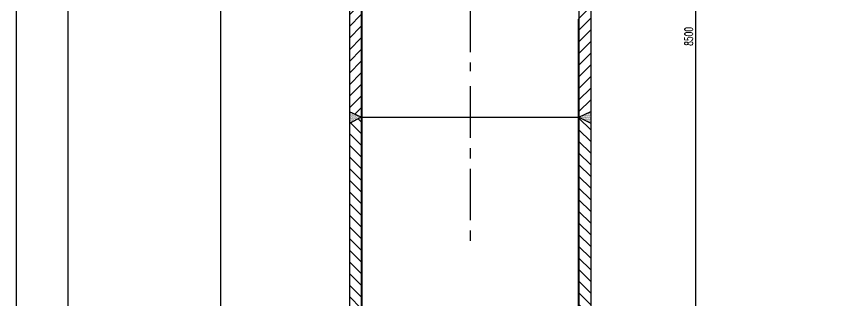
# Model space of a CAD drawing. Extents: x 2963 to 8481, y 2091 to 3069.
# Drawn here: x 2963.2 to 3363.6, y 2495.1 to 2632.9 of the extents above; entities that cross this region are included whole.
import ezdxf

# ---------------------------------------------------------------- set-up
doc = ezdxf.new("R2010")
doc.units = 0
doc.header["$LTSCALE"] = 20
doc.header["$MEASUREMENT"] = 0
doc.linetypes.add('CENTER', pattern=[2, 1.25, -0.25, 0.25, -0.25])
doc.layers.get('0').update_dxf_attribs({"linetype": 'CONTINUOUS'})
for name, color, linetype in [('中心线', 1, 'CENTER'), ('粗实线', 7, 'CONTINUOUS'), ('细实线', 3, 'CONTINUOUS')]:
    doc.layers.add(name, color=color, linetype=linetype)
doc.styles.add('HZ', font='romans.shx', dxfattribs={"width": 0.667, "bigfont": 'hztxt.shx'})
doc.styles.get("Standard").update_dxf_attribs({"font": 'TXT.SHX'})
doc.dimstyles.get("Standard").update_dxf_attribs({"dimtxt": 0.18, "dimasz": 0.18, "dimexe": 0.18, "dimexo": 0.0625, "dimgap": 0.09, "dimtad": 0, "dimtih": 1, "dimtoh": 1, "dimdec": 4, "dimzin": 0, "dimdsep": 46, "dimtxsty": 'Standard', "dimcen": 0.09, "dimadec": 0, "dimazin": 0, "dimtfac": 1, "dimtdec": 4, "dimtofl": 0, "dimtmove": 0, "dimatfit": 3, "dimfxl": 0, "dimtolj": 1, "dimtzin": 0, "dimarcsym": 0})

# ---------------------------------------------------------------- blocks, each defined once
blk = doc.blocks.new('*X12')
at = {"color": 0}
for p, q in [((2492.37, 2729.96), (2494.62, 2732.21)), ((2603.72, 2733.83), (2603.85, 2733.96)), ((2603.72, 2728.17), (2607.64, 2732.09)), ((2492.37, 2724.3), (2498.12, 2730.05)), ((2603.72, 2722.51), (2609.47, 2728.26)), ((2492.37, 2718.64), (2498.12, 2724.39)), ((2603.72, 2716.86), (2609.47, 2722.61)), ((2492.37, 2712.99), (2498.12, 2718.74)), ((2603.72, 2711.2), (2609.47, 2716.95)), ((2492.37, 2707.33), (2498.12, 2713.08)), ((2603.72, 2705.54), (2609.47, 2711.29)), ((2492.37, 2701.67), (2498.12, 2707.42)), ((2603.72, 2699.89), (2609.47, 2705.64)), ((2492.37, 2696.02), (2498.12, 2701.77)), ((2603.72, 2694.23), (2609.47, 2699.98)), ((2492.37, 2690.36), (2498.12, 2696.11)), ((2603.72, 2688.57), (2609.47, 2694.32)), ((2492.37, 2684.7), (2498.12, 2690.45)), ((2603.72, 2682.92), (2609.47, 2688.67)), ((2492.37, 2679.05), (2498.12, 2684.8)), ((2603.72, 2677.26), (2609.47, 2683.01)), ((2492.37, 2673.39), (2498.12, 2679.14)), ((2603.72, 2671.6), (2609.47, 2677.35)), ((2492.37, 2667.73), (2498.12, 2673.48)), ((2603.72, 2665.94), (2609.47, 2671.69)), ((2492.37, 2662.07), (2498.12, 2667.82)), ((2603.72, 2660.29), (2609.47, 2666.04)), ((2492.37, 2656.42), (2498.12, 2662.17)), ((2603.72, 2654.63), (2609.47, 2660.38)), ((2492.37, 2650.76), (2498.12, 2656.51)), ((2603.72, 2648.97), (2609.47, 2654.72)), ((2492.37, 2645.1), (2498.12, 2650.85)), ((2603.72, 2643.32), (2609.47, 2649.07)), ((2492.37, 2639.45), (2498.12, 2645.2)), ((2603.72, 2637.66), (2609.47, 2643.41)), ((2492.37, 2633.79), (2498.12, 2639.54)), ((2603.72, 2632), (2609.47, 2637.75)), ((2492.37, 2628.13), (2498.12, 2633.88)), ((2603.72, 2626.35), (2609.47, 2632.1)), ((2492.37, 2622.48), (2498.12, 2628.23)), ((2603.72, 2620.69), (2609.47, 2626.44)), ((2492.37, 2616.82), (2498.12, 2622.57)), ((2603.72, 2615.03), (2609.47, 2620.78)), ((2492.37, 2611.16), (2498.12, 2616.91)), ((2603.72, 2609.38), (2609.47, 2615.13)), ((2492.37, 2605.51), (2498.12, 2611.26)), ((2603.72, 2603.72), (2609.47, 2609.47)), ((2492.37, 2599.85), (2498.12, 2605.6)), ((2603.72, 2598.06), (2609.47, 2603.81)), ((2492.37, 2594.19), (2498.12, 2599.94)), ((2603.72, 2592.41), (2609.47, 2598.16)), ((2492.37, 2588.54), (2498.12, 2594.29)), ((2603.72, 2586.75), (2609.47, 2592.5)), ((2494.99, 2585.5), (2498.12, 2588.63))]:
    blk.add_line(p, q, dxfattribs=at)
blk = doc.blocks.new('*X15')
at = {"color": 0}
for p, q in [((2498.12, 2581.74), (2496.61, 2583.24)), ((2609.47, 2577.87), (2603.72, 2583.62)), ((2498.12, 2576.08), (2492.89, 2581.31)), ((2498.12, 2570.42), (2492.37, 2576.17)), ((2609.47, 2572.21), (2603.72, 2577.96)), ((2609.47, 2566.55), (2603.72, 2572.3)), ((2498.12, 2564.77), (2492.37, 2570.52)), ((2498.12, 2559.11), (2492.37, 2564.86)), ((2609.47, 2560.9), (2603.72, 2566.65)), ((2498.12, 2553.45), (2492.37, 2559.2)), ((2609.47, 2555.24), (2603.72, 2560.99)), ((2609.47, 2549.58), (2603.72, 2555.33)), ((2498.12, 2547.79), (2492.37, 2553.54)), ((2498.12, 2542.14), (2492.37, 2547.89)), ((2609.47, 2543.92), (2603.72, 2549.67)), ((2609.47, 2538.27), (2603.72, 2544.02)), ((2498.12, 2536.48), (2492.37, 2542.23)), ((2498.12, 2530.82), (2492.37, 2536.57)), ((2609.47, 2532.61), (2603.72, 2538.36)), ((2498.12, 2525.17), (2492.37, 2530.92)), ((2609.47, 2526.95), (2603.72, 2532.7)), ((2609.47, 2521.3), (2603.72, 2527.05)), ((2498.12, 2519.51), (2492.37, 2525.26)), ((2498.12, 2513.85), (2492.37, 2519.6)), ((2609.47, 2515.64), (2603.72, 2521.39)), ((2609.47, 2509.98), (2603.72, 2515.73)), ((2498.12, 2508.2), (2492.37, 2513.95)), ((2498.12, 2502.54), (2492.37, 2508.29)), ((2609.47, 2504.33), (2603.72, 2510.08)), ((2609.47, 2498.67), (2603.72, 2504.42)), ((2498.12, 2496.88), (2492.37, 2502.63)), ((2609.47, 2493.01), (2603.72, 2498.76)), ((2498.12, 2491.23), (2492.37, 2496.98)), ((2498.12, 2485.57), (2492.37, 2491.32)), ((2609.47, 2487.36), (2603.72, 2493.11)), ((2609.47, 2481.7), (2603.72, 2487.45)), ((2498.12, 2479.91), (2492.37, 2485.66)), ((2498.12, 2474.26), (2492.37, 2480.01)), ((2609.47, 2476.04), (2603.72, 2481.79)), ((2609.47, 2470.39), (2603.72, 2476.14)), ((2498.12, 2468.6), (2492.37, 2474.35)), ((2498.12, 2462.94), (2492.37, 2468.69)), ((2609.47, 2464.73), (2603.72, 2470.48)), ((2498.12, 2457.29), (2492.37, 2463.04)), ((2609.47, 2459.07), (2603.72, 2464.82)), ((2609.47, 2453.42), (2603.72, 2459.17)), ((2498.12, 2451.63), (2492.37, 2457.38)), ((2498.12, 2445.97), (2492.37, 2451.72)), ((2609.47, 2447.76), (2603.72, 2453.51)), ((2604.21, 2447.36), (2603.72, 2447.85)), ((2498.12, 2440.31), (2492.37, 2446.06)), ((2609.47, 2442.1), (2605.88, 2445.69)), ((2498.12, 2434.66), (2492.37, 2440.41)), ((2609.17, 2436.74), (2603.72, 2442.19)), ((2605.4, 2434.86), (2603.72, 2436.54))]:
    blk.add_line(p, q, dxfattribs=at)
blk = doc.blocks.new('*X17')
at = {"color": 0}
for p, q in [((2605.15625, 2434.6875), (2605.15625, 2434.6875)), ((2605.46875, 2434.6875), (2605.46875, 2434.6875)), ((2605.78125, 2434.6875), (2605.78125, 2434.6875)), ((2605.9375, 2435), (2605.9375, 2435)), ((2606.09375, 2434.6875), (2606.09375, 2434.6875)), ((2606.25, 2435), (2606.25, 2435)), ((2606.40625, 2435.3125), (2606.40625, 2435.3125)), ((2606.40625, 2434.6875), (2606.40625, 2434.6875)), ((2606.5625, 2435), (2606.5625, 2435)), ((2606.71875, 2435.3125), (2606.71875, 2435.3125)), ((2606.71875, 2434.6875), (2606.71875, 2434.6875)), ((2606.875, 2435), (2606.875, 2435)), ((2607.03125, 2435.3125), (2607.03125, 2435.3125)), ((2607.03125, 2434.6875), (2607.03125, 2434.6875)), ((2607.1875, 2435.625), (2607.1875, 2435.625)), ((2607.1875, 2435), (2607.1875, 2435)), ((2607.34375, 2435.3125), (2607.34375, 2435.3125)), ((2607.34375, 2434.6875), (2607.34375, 2434.6875)), ((2607.5, 2435.625), (2607.5, 2435.625)), ((2607.5, 2435), (2607.5, 2435)), ((2607.65625, 2435.9375), (2607.65625, 2435.9375)), ((2607.65625, 2435.3125), (2607.65625, 2435.3125)), ((2607.65625, 2434.6875), (2607.65625, 2434.6875)), ((2607.8125, 2435.625), (2607.8125, 2435.625)), ((2607.8125, 2435), (2607.8125, 2435)), ((2607.96875, 2435.9375), (2607.96875, 2435.9375)), ((2607.96875, 2435.3125), (2607.96875, 2435.3125)), ((2607.96875, 2434.6875), (2607.96875, 2434.6875)), ((2608.125, 2435.625), (2608.125, 2435.625)), ((2608.125, 2435), (2608.125, 2435)), ((2608.28125, 2435.9375), (2608.28125, 2435.9375)), ((2608.28125, 2435.3125), (2608.28125, 2435.3125)), ((2608.28125, 2434.6875), (2608.28125, 2434.6875)), ((2608.4375, 2436.25), (2608.4375, 2436.25)), ((2608.4375, 2435.625), (2608.4375, 2435.625)), ((2608.4375, 2435), (2608.4375, 2435)), ((2608.59375, 2435.9375), (2608.59375, 2435.9375)), ((2608.59375, 2435.3125), (2608.59375, 2435.3125)), ((2608.59375, 2434.6875), (2608.59375, 2434.6875)), ((2608.75, 2436.25), (2608.75, 2436.25)), ((2608.75, 2435.625), (2608.75, 2435.625)), ((2608.75, 2435), (2608.75, 2435)), ((2608.90625, 2436.5625), (2608.90625, 2436.5625)), ((2608.90625, 2435.9375), (2608.90625, 2435.9375)), ((2608.90625, 2435.3125), (2608.90625, 2435.3125)), ((2608.90625, 2434.6875), (2608.90625, 2434.6875)), ((2609.0625, 2436.25), (2609.0625, 2436.25)), ((2609.0625, 2435.625), (2609.0625, 2435.625)), ((2609.0625, 2435), (2609.0625, 2435)), ((2609.21875, 2436.5625), (2609.21875, 2436.5625)), ((2609.21875, 2435.9375), (2609.21875, 2435.9375)), ((2609.21875, 2435.3125), (2609.21875, 2435.3125)), ((2609.21875, 2434.6875), (2609.21875, 2434.6875)), ((2609.375, 2436.25), (2609.375, 2436.25)), ((2609.375, 2435.625), (2609.375, 2435.625)), ((2609.375, 2435), (2609.375, 2435)), ((2603.90625, 2434.0625), (2603.90625, 2434.0625)), ((2604.21875, 2434.0625), (2604.21875, 2434.0625)), ((2604.375, 2433.75), (2604.375, 2433.75)), ((2604.53125, 2434.0625), (2604.53125, 2434.0625)), ((2604.6875, 2434.375), (2604.6875, 2434.375)), ((2604.6875, 2433.75), (2604.6875, 2433.75)), ((2604.84375, 2434.0625), (2604.84375, 2434.0625)), ((2605, 2434.375), (2605, 2434.375)), ((2605, 2433.75), (2605, 2433.75)), ((2605.15625, 2434.0625), (2605.15625, 2434.0625)), ((2605.15625, 2433.4375), (2605.15625, 2433.4375)), ((2605.3125, 2434.375), (2605.3125, 2434.375)), ((2605.3125, 2433.75), (2605.3125, 2433.75)), ((2605.46875, 2434.0625), (2605.46875, 2434.0625)), ((2605.46875, 2433.4375), (2605.46875, 2433.4375)), ((2605.625, 2434.375), (2605.625, 2434.375)), ((2605.625, 2433.75), (2605.625, 2433.75)), ((2605.625, 2433.125), (2605.625, 2433.125)), ((2605.78125, 2434.0625), (2605.78125, 2434.0625)), ((2605.78125, 2433.4375), (2605.78125, 2433.4375)), ((2605.9375, 2434.375), (2605.9375, 2434.375)), ((2605.9375, 2433.75), (2605.9375, 2433.75)), ((2605.9375, 2433.125), (2605.9375, 2433.125)), ((2606.09375, 2434.0625), (2606.09375, 2434.0625)), ((2606.09375, 2433.4375), (2606.09375, 2433.4375)), ((2606.25, 2434.375), (2606.25, 2434.375)), ((2606.25, 2433.75), (2606.25, 2433.75)), ((2606.25, 2433.125), (2606.25, 2433.125)), ((2606.40625, 2434.0625), (2606.40625, 2434.0625)), ((2606.40625, 2433.4375), (2606.40625, 2433.4375)), ((2606.40625, 2432.8125), (2606.40625, 2432.8125)), ((2606.5625, 2434.375), (2606.5625, 2434.375)), ((2606.5625, 2433.75), (2606.5625, 2433.75)), ((2606.5625, 2433.125), (2606.5625, 2433.125)), ((2606.71875, 2434.0625), (2606.71875, 2434.0625)), ((2606.71875, 2433.4375), (2606.71875, 2433.4375)), ((2606.71875, 2432.8125), (2606.71875, 2432.8125)), ((2606.875, 2434.375), (2606.875, 2434.375)), ((2606.875, 2433.75), (2606.875, 2433.75)), ((2606.875, 2433.125), (2606.875, 2433.125)), ((2606.875, 2432.5), (2606.875, 2432.5)), ((2607.03125, 2434.0625), (2607.03125, 2434.0625)), ((2607.03125, 2433.4375), (2607.03125, 2433.4375)), ((2607.03125, 2432.8125), (2607.03125, 2432.8125)), ((2607.1875, 2434.375), (2607.1875, 2434.375)), ((2607.1875, 2433.75), (2607.1875, 2433.75)), ((2607.1875, 2433.125), (2607.1875, 2433.125)), ((2607.1875, 2432.5), (2607.1875, 2432.5)), ((2607.34375, 2434.0625), (2607.34375, 2434.0625)), ((2607.34375, 2433.4375), (2607.34375, 2433.4375)), ((2607.34375, 2432.8125), (2607.34375, 2432.8125)), ((2607.5, 2434.375), (2607.5, 2434.375)), ((2607.5, 2433.75), (2607.5, 2433.75)), ((2607.5, 2433.125), (2607.5, 2433.125)), ((2607.5, 2432.5), (2607.5, 2432.5)), ((2607.65625, 2434.0625), (2607.65625, 2434.0625)), ((2607.65625, 2433.4375), (2607.65625, 2433.4375)), ((2607.65625, 2432.8125), (2607.65625, 2432.8125)), ((2607.65625, 2432.1875), (2607.65625, 2432.1875)), ((2607.8125, 2434.375), (2607.8125, 2434.375)), ((2607.8125, 2433.75), (2607.8125, 2433.75)), ((2607.8125, 2433.125), (2607.8125, 2433.125)), ((2607.8125, 2432.5), (2607.8125, 2432.5)), ((2607.96875, 2434.0625), (2607.96875, 2434.0625)), ((2607.96875, 2433.4375), (2607.96875, 2433.4375)), ((2607.96875, 2432.8125), (2607.96875, 2432.8125)), ((2607.96875, 2432.1875), (2607.96875, 2432.1875)), ((2608.125, 2434.375), (2608.125, 2434.375)), ((2608.125, 2433.75), (2608.125, 2433.75)), ((2608.125, 2433.125), (2608.125, 2433.125)), ((2608.125, 2432.5), (2608.125, 2432.5)), ((2608.125, 2431.875), (2608.125, 2431.875)), ((2608.28125, 2434.0625), (2608.28125, 2434.0625)), ((2608.28125, 2433.4375), (2608.28125, 2433.4375)), ((2608.28125, 2432.8125), (2608.28125, 2432.8125)), ((2608.28125, 2432.1875), (2608.28125, 2432.1875)), ((2608.4375, 2434.375), (2608.4375, 2434.375)), ((2608.4375, 2433.75), (2608.4375, 2433.75)), ((2608.4375, 2433.125), (2608.4375, 2433.125)), ((2608.4375, 2432.5), (2608.4375, 2432.5)), ((2608.4375, 2431.875), (2608.4375, 2431.875)), ((2608.59375, 2434.0625), (2608.59375, 2434.0625)), ((2608.59375, 2433.4375), (2608.59375, 2433.4375)), ((2608.59375, 2432.8125), (2608.59375, 2432.8125)), ((2608.59375, 2432.1875), (2608.59375, 2432.1875)), ((2608.75, 2434.375), (2608.75, 2434.375)), ((2608.75, 2433.75), (2608.75, 2433.75)), ((2608.75, 2433.125), (2608.75, 2433.125)), ((2608.75, 2432.5), (2608.75, 2432.5)), ((2608.75, 2431.875), (2608.75, 2431.875)), ((2608.90625, 2434.0625), (2608.90625, 2434.0625)), ((2608.90625, 2433.4375), (2608.90625, 2433.4375)), ((2608.90625, 2432.8125), (2608.90625, 2432.8125)), ((2608.90625, 2432.1875), (2608.90625, 2432.1875)), ((2608.90625, 2431.5625), (2608.90625, 2431.5625)), ((2609.0625, 2434.375), (2609.0625, 2434.375)), ((2609.0625, 2433.75), (2609.0625, 2433.75)), ((2609.0625, 2433.125), (2609.0625, 2433.125)), ((2609.0625, 2432.5), (2609.0625, 2432.5)), ((2609.0625, 2431.875), (2609.0625, 2431.875)), ((2609.21875, 2434.0625), (2609.21875, 2434.0625)), ((2609.21875, 2433.4375), (2609.21875, 2433.4375)), ((2609.21875, 2432.8125), (2609.21875, 2432.8125)), ((2609.21875, 2432.1875), (2609.21875, 2432.1875)), ((2609.21875, 2431.5625), (2609.21875, 2431.5625)), ((2609.375, 2434.375), (2609.375, 2434.375)), ((2609.375, 2433.75), (2609.375, 2433.75)), ((2609.375, 2433.125), (2609.375, 2433.125)), ((2609.375, 2432.5), (2609.375, 2432.5)), ((2609.375, 2431.875), (2609.375, 2431.875)), ((2609.375, 2431.25), (2609.375, 2431.25))]:
    blk.add_line(p, q, dxfattribs=at)
blk = doc.blocks.new('*X16')
at = {"color": 0}
for p, q in [((2492.44, 2436.54), (2492.44, 2436.54)), ((2492.44, 2435.65), (2492.44, 2435.65)), ((2492.44, 2434.77), (2492.44, 2434.77)), ((2492.55, 2435.98), (2492.55, 2435.98)), ((2492.55, 2435.1), (2492.55, 2435.1)), ((2492.66, 2436.31), (2492.66, 2436.31)), ((2492.66, 2435.43), (2492.66, 2435.43)), ((2492.77, 2435.76), (2492.77, 2435.76)), ((2492.77, 2434.88), (2492.77, 2434.88)), ((2492.88, 2436.09), (2492.88, 2436.09)), ((2492.88, 2435.21), (2492.88, 2435.21)), ((2492.99, 2436.42), (2492.99, 2436.42)), ((2492.99, 2435.54), (2492.99, 2435.54)), ((2493.1, 2435.87), (2493.1, 2435.87)), ((2493.1, 2434.99), (2493.1, 2434.99)), ((2493.21, 2436.2), (2493.21, 2436.2)), ((2493.21, 2435.32), (2493.21, 2435.32)), ((2493.32, 2435.65), (2493.32, 2435.65)), ((2493.32, 2434.77), (2493.32, 2434.77)), ((2493.44, 2435.98), (2493.44, 2435.98)), ((2493.44, 2435.1), (2493.44, 2435.1)), ((2493.55, 2435.43), (2493.55, 2435.43)), ((2493.66, 2435.76), (2493.66, 2435.76)), ((2493.66, 2434.88), (2493.66, 2434.88)), ((2493.77, 2435.21), (2493.77, 2435.21)), ((2493.88, 2435.54), (2493.88, 2435.54)), ((2493.99, 2435.87), (2493.99, 2435.87)), ((2493.99, 2434.99), (2493.99, 2434.99)), ((2494.1, 2435.32), (2494.1, 2435.32)), ((2494.21, 2435.65), (2494.21, 2435.65)), ((2494.21, 2434.77), (2494.21, 2434.77)), ((2494.32, 2435.1), (2494.32, 2435.1)), ((2494.43, 2435.43), (2494.43, 2435.43)), ((2494.54, 2434.88), (2494.54, 2434.88)), ((2494.65, 2435.21), (2494.65, 2435.21)), ((2494.76, 2435.54), (2494.76, 2435.54)), ((2494.87, 2434.99), (2494.87, 2434.99)), ((2494.98, 2435.32), (2494.98, 2435.32)), ((2495.09, 2434.77), (2495.09, 2434.77)), ((2495.2, 2435.1), (2495.2, 2435.1)), ((2495.42, 2434.88), (2495.42, 2434.88)), ((2495.53, 2435.21), (2495.53, 2435.21)), ((2495.76, 2434.99), (2495.76, 2434.99)), ((2495.98, 2434.77), (2495.98, 2434.77)), ((2492.44, 2433.88), (2492.44, 2433.88)), ((2492.44, 2433), (2492.44, 2433)), ((2492.44, 2432.12), (2492.44, 2432.12)), ((2492.44, 2431.23), (2492.44, 2431.23)), ((2492.55, 2434.22), (2492.55, 2434.22)), ((2492.55, 2433.33), (2492.55, 2433.33)), ((2492.55, 2432.45), (2492.55, 2432.45)), ((2492.55, 2431.56), (2492.55, 2431.56)), ((2492.66, 2434.55), (2492.66, 2434.55)), ((2492.66, 2433.66), (2492.66, 2433.66)), ((2492.66, 2432.78), (2492.66, 2432.78)), ((2492.66, 2431.89), (2492.66, 2431.89)), ((2492.77, 2433.99), (2492.77, 2433.99)), ((2492.77, 2433.11), (2492.77, 2433.11)), ((2492.77, 2432.23), (2492.77, 2432.23)), ((2492.77, 2431.34), (2492.77, 2431.34)), ((2492.88, 2434.33), (2492.88, 2434.33)), ((2492.88, 2433.44), (2492.88, 2433.44)), ((2492.88, 2432.56), (2492.88, 2432.56)), ((2492.88, 2431.67), (2492.88, 2431.67)), ((2492.99, 2434.66), (2492.99, 2434.66)), ((2492.99, 2433.77), (2492.99, 2433.77)), ((2492.99, 2432.89), (2492.99, 2432.89)), ((2492.99, 2432.01), (2492.99, 2432.01)), ((2493.1, 2434.1), (2493.1, 2434.1)), ((2493.1, 2433.22), (2493.1, 2433.22)), ((2493.1, 2432.34), (2493.1, 2432.34)), ((2493.1, 2431.45), (2493.1, 2431.45)), ((2493.21, 2434.44), (2493.21, 2434.44)), ((2493.21, 2433.55), (2493.21, 2433.55)), ((2493.21, 2432.67), (2493.21, 2432.67)), ((2493.21, 2431.78), (2493.21, 2431.78)), ((2493.32, 2433.88), (2493.32, 2433.88)), ((2493.32, 2433), (2493.32, 2433)), ((2493.32, 2432.12), (2493.32, 2432.12)), ((2493.44, 2434.22), (2493.44, 2434.22)), ((2493.44, 2433.33), (2493.44, 2433.33)), ((2493.44, 2432.45), (2493.44, 2432.45)), ((2493.55, 2434.55), (2493.55, 2434.55)), ((2493.55, 2433.66), (2493.55, 2433.66)), ((2493.55, 2432.78), (2493.55, 2432.78)), ((2493.55, 2431.89), (2493.55, 2431.89)), ((2493.66, 2433.99), (2493.66, 2433.99)), ((2493.66, 2433.11), (2493.66, 2433.11)), ((2493.66, 2432.23), (2493.66, 2432.23)), ((2493.77, 2434.33), (2493.77, 2434.33)), ((2493.77, 2433.44), (2493.77, 2433.44)), ((2493.77, 2432.56), (2493.77, 2432.56)), ((2493.88, 2434.66), (2493.88, 2434.66)), ((2493.88, 2433.77), (2493.88, 2433.77)), ((2493.88, 2432.89), (2493.88, 2432.89)), ((2493.88, 2432.01), (2493.88, 2432.01)), ((2493.99, 2434.1), (2493.99, 2434.1)), ((2493.99, 2433.22), (2493.99, 2433.22)), ((2493.99, 2432.34), (2493.99, 2432.34)), ((2494.1, 2434.44), (2494.1, 2434.44)), ((2494.1, 2433.55), (2494.1, 2433.55)), ((2494.1, 2432.67), (2494.1, 2432.67)), ((2494.21, 2433.88), (2494.21, 2433.88)), ((2494.21, 2433), (2494.21, 2433)), ((2494.21, 2432.12), (2494.21, 2432.12)), ((2494.32, 2434.22), (2494.32, 2434.22)), ((2494.32, 2433.33), (2494.32, 2433.33)), ((2494.32, 2432.45), (2494.32, 2432.45)), ((2494.43, 2434.55), (2494.43, 2434.55)), ((2494.43, 2433.66), (2494.43, 2433.66)), ((2494.43, 2432.78), (2494.43, 2432.78)), ((2494.54, 2433.99), (2494.54, 2433.99)), ((2494.54, 2433.11), (2494.54, 2433.11)), ((2494.54, 2432.23), (2494.54, 2432.23)), ((2494.65, 2434.33), (2494.65, 2434.33)), ((2494.65, 2433.44), (2494.65, 2433.44)), ((2494.65, 2432.56), (2494.65, 2432.56)), ((2494.76, 2434.66), (2494.76, 2434.66)), ((2494.76, 2433.77), (2494.76, 2433.77)), ((2494.76, 2432.89), (2494.76, 2432.89)), ((2494.87, 2434.1), (2494.87, 2434.1)), ((2494.87, 2433.22), (2494.87, 2433.22)), ((2494.98, 2434.44), (2494.98, 2434.44)), ((2494.98, 2433.55), (2494.98, 2433.55)), ((2494.98, 2432.67), (2494.98, 2432.67)), ((2495.09, 2433.88), (2495.09, 2433.88)), ((2495.09, 2433), (2495.09, 2433)), ((2495.2, 2434.22), (2495.2, 2434.22)), ((2495.2, 2433.33), (2495.2, 2433.33)), ((2495.31, 2434.55), (2495.31, 2434.55)), ((2495.31, 2433.66), (2495.31, 2433.66)), ((2495.31, 2432.78), (2495.31, 2432.78)), ((2495.42, 2433.99), (2495.42, 2433.99)), ((2495.42, 2433.11), (2495.42, 2433.11)), ((2495.53, 2434.33), (2495.53, 2434.33)), ((2495.53, 2433.44), (2495.53, 2433.44)), ((2495.64, 2434.66), (2495.64, 2434.66)), ((2495.64, 2433.77), (2495.64, 2433.77)), ((2495.64, 2432.89), (2495.64, 2432.89)), ((2495.76, 2434.1), (2495.76, 2434.1)), ((2495.76, 2433.22), (2495.76, 2433.22)), ((2495.87, 2434.44), (2495.87, 2434.44)), ((2495.87, 2433.55), (2495.87, 2433.55)), ((2495.98, 2433.88), (2495.98, 2433.88)), ((2495.98, 2433), (2495.98, 2433)), ((2496.09, 2434.22), (2496.09, 2434.22)), ((2496.09, 2433.33), (2496.09, 2433.33)), ((2496.2, 2434.55), (2496.2, 2434.55)), ((2496.2, 2433.66), (2496.2, 2433.66)), ((2496.31, 2433.99), (2496.31, 2433.99)), ((2496.31, 2433.11), (2496.31, 2433.11)), ((2496.42, 2434.33), (2496.42, 2434.33)), ((2496.42, 2433.44), (2496.42, 2433.44)), ((2496.53, 2434.66), (2496.53, 2434.66)), ((2496.53, 2433.77), (2496.53, 2433.77)), ((2496.64, 2434.1), (2496.64, 2434.1)), ((2496.75, 2434.44), (2496.75, 2434.44)), ((2496.75, 2433.55), (2496.75, 2433.55)), ((2496.86, 2433.88), (2496.86, 2433.88)), ((2496.97, 2434.22), (2496.97, 2434.22)), ((2497.08, 2433.66), (2497.08, 2433.66)), ((2497.19, 2433.99), (2497.19, 2433.99)), ((2497.3, 2434.33), (2497.3, 2434.33)), ((2497.41, 2433.77), (2497.41, 2433.77)), ((2497.52, 2434.1), (2497.52, 2434.1)), ((2497.74, 2433.88), (2497.74, 2433.88))]:
    blk.add_line(p, q, dxfattribs=at)
blk = doc.blocks.new('*D80')
at = {"layer": '细实线', "color": 3, "lineweight": -2}
for p, q in [((3252.1, 2871.52), (3294.8, 2871.52)), ((3292.8, 2868.02), (3292.8, 2450.02)), ((3250.47, 2446.52), (3294.8, 2446.52))]:
    blk.add_line(p, q, dxfattribs=at)
at = {"layer": '细实线', "color": 3}
for points in [[(3292.21, 2868.02), (3293.38, 2868.02), (3292.8, 2871.52)], [(3292.21, 2450.02), (3293.38, 2450.02), (3292.8, 2446.52)]]:
    blk.add_solid(points, dxfattribs=at)
at = {"layer": '细实线', "color": 3, "insert": (3289.5, 2623.27), "char_height": 4, "attachment_point": 5, "rotation": 90, "style": 'HZ'}
blk.add_mtext('\\A1;8500', dxfattribs=at)
blk = doc.blocks.new('*D81')
at = {"layer": '细实线', "color": 3, "lineweight": -2}
for p, q in [((3183.34, 2956.77), (3060.13, 2956.77)), ((3062.13, 2953.27), (3062.13, 2355.72)), ((3118.87, 2352.22), (3060.13, 2352.22))]:
    blk.add_line(p, q, dxfattribs=at)
at = {"layer": '细实线', "color": 3}
for points in [[(3061.55, 2953.27), (3062.71, 2953.27), (3062.13, 2956.77)], [(3061.55, 2355.72), (3062.71, 2355.72), (3062.13, 2352.22)]]:
    blk.add_solid(points, dxfattribs=at)
at = {"layer": '细实线', "color": 3, "insert": (3058.83, 2675.75), "char_height": 4, "attachment_point": 5, "rotation": 90, "style": 'HZ'}
blk.add_mtext('\\A1;12103%%p25', dxfattribs=at)

msp = doc.modelspace()

# ---------------------------------------------------------------- linework, layer by layer
at = {"layer": '中心线'}
for p, q in [((3183.34, 2960.674), (3183.34, 2606.4393)), ((3183.34, 2599.0521), (3183.34, 2523.896))]:
    msp.add_line(p, q, dxfattribs=at)
at = {"layer": '粗实线'}
for p, q in [((3124.79, 2884.0229), (3124.79, 2434.0229)), ((3241.89, 2870.6879), (3241.89, 2447.3579)), ((3130.54, 2809.063), (3130.54, 2434.0229)), ((3130.84, 2809.0568), (3130.84, 2600.0039)), ((3236.14, 2805.1565), (3236.14, 2447.3579)), ((3235.84, 2631.4826), (3236.14, 2631.7867)), ((3235.84, 2631.4826), (3235.84, 2447.3579)), ((3130.84, 2600.5418), (3130.84, 2434.0229)), ((3236.14, 2584.0229), (3241.89, 2586.887)), ((3130.54, 2584.0229), (3124.8512, 2581.0719)), ((3130.54, 2584.0229), (3124.8516, 2586.7075)), ((3130.54, 2584.0229), (3236.14, 2584.0229)), ((3236.14, 2584.0229), (3241.89, 2581.193))]:
    msp.add_line(p, q, dxfattribs=at)
msp.add_lwpolyline([(4142.1929, 2232.0607), (2988.1929, 2232.0607), (2988.1929, 3053.0607), (4142.1929, 3053.0607)], close=True, dxfattribs=at)
at = {"layer": '细实线', "color": 3}
msp.add_line((2963.1929, 2222.0607), (2963.1929, 3063.0607), dxfattribs=at)

# ---------------------------------------------------------------- block references
for name, p in [('*X12', (632.4207, 0)), ('*X15', (632.4207, 0)), ('*X16', (632.4207, 150)), ('*X17', (632.4207, 150))]:
    msp.add_blockref(name, p, dxfattribs=at)

# ---------------------------------------------------------------- dimensions: what is measured, and where the dimension line sits
at = {"layer": '细实线'}
for base, p1, p2, text, picture, middle in [((3062.1314, 2352.2229), (3183.34, 2956.7729), (3118.8731, 2352.2229), '12103%%p25', '*D81', (3062.1314, 2675.7542)), ((3292.7973, 2446.5229), (3252.1009, 2871.5229), (3250.465, 2446.5229), '8500', '*D80', (3292.7973, 2623.2713))]:
    dim = msp.add_linear_dim(base=base, p1=p1, p2=p2, angle=90, text=text, dimstyle='Standard', override={"dimtxt": 4, "dimasz": 3.5, "dimexe": 2, "dimexo": 0, "dimgap": 1.3, "dimtad": 1, "dimtih": 0, "dimtoh": 0, "dimdec": 3, "dimtxsty": 'HZ', "dimcen": 0, "dimclrd": 3, "dimclre": 3, "dimclrt": 3, "dimtol": 1, "dimtp": 10, "dimtm": 10, "dimtfac": 0.1, "dimtdec": 3, "dimtofl": 1}, dxfattribs=at)
    dim.commit()
    dim.dimension.update_dxf_attribs({"geometry": picture, "text_midpoint": middle, "dimtype": 160})

doc.saveas('drawing.dxf')
